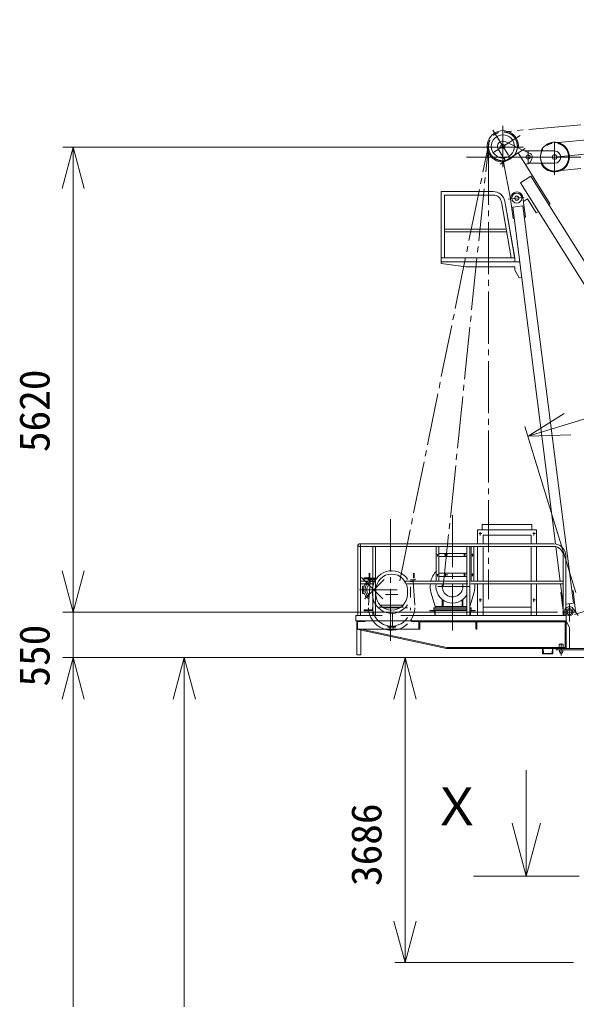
# Model space of a CAD drawing. Units: millimetres, scale not verified. Extents: x -21927 to 21954, y -30883 to 34156.
# Drawn here: x -21927 to -15199, y 11454 to 23296 of the extents above; entities that cross this region are included whole.
import ezdxf
from ezdxf.enums import TextEntityAlignment as Align

# ---------------------------------------------------------------- set-up
doc = ezdxf.new("R2010")
doc.units = ezdxf.units.MM
doc.header["$LTSCALE"] = 70
doc.linetypes.add('CHAIN2', pattern=[12, 9, -1, 1, -1])
for name, color, linetype, lineweight in [('0-0_0', 7, 'Continuous', 18), ('0-3_05 寸法', 7, 'Continuous', 18), ('0-4_12 当社中心線', 3, 'CHAIN2', 18), ('0-6_10 当社外形線', 3, 'Continuous', 18)]:
    doc.layers.add(name, color=color, linetype=linetype, lineweight=lineweight)
doc.styles.add('ＭＳ ゴシック', font='')
doc.styles.get('ＭＳ ゴシック').set_extended_font_data('MS Gothic')

msp = doc.modelspace()

# ---------------------------------------------------------------- linework, layer by layer
at = {"layer": '0-0_0'}
for p, q in [((-15804.22, 12945.16), (-15804.22, 14225.16)), ((-15975.7, 13585.16), (-15804.22, 12945.16)), ((-15632.73, 13585.16), (-15804.22, 12945.16)), ((-16444.22, 12945.16), (-15164.22, 12945.16))]:
    msp.add_line(p, q, dxfattribs=at)
at = {"layer": '0-3_05 寸法'}
for p, q in [((-15305.89, 18406.22), (10318, 26258.39)), ((-16337.57, 21754.06), (-21404.22, 21754.06)), ((-21279.22, 21754.06), (-21279.22, 21254.06)), ((-21279.22, 16634.48), (-21279.22, 21254.06)), ((-15205.93, 16373.51), (-15820.57, 18379.24)), ((-15783.94, 18259.73), (-15305.89, 18406.22)), ((-21279.22, 16634.48), (-21279.22, 17134.48)), ((-21279.22, 16134.48), (-21279.22, 16634.48)), ((-21279.22, 16134.48), (-21279.22, 16634.48)), ((-15429.17, 16134.48), (-21404.22, 16134.48)), ((-15532.68, 16134.48), (-21404.22, 16134.48)), ((-21279.22, 15584.48), (-21279.22, 16134.48)), ((-14151.68, 15584.48), (-21404.22, 15584.48)), ((-14151.68, 15584.48), (-21404.22, 15584.48)), ((-21279.22, 15584.48), (-21279.22, 15084.48)), ((-21279.22, 15584.48), (-21279.22, 15084.48)), ((-14151.68, 15584.48), (-20061.54, 15584.48)), ((-19936.54, 15584.48), (-19936.54, 15084.48)), ((-14151.68, 15584.48), (-17394.62, 15584.48)), ((-17269.62, 15584.48), (-17269.62, 15084.48)), ((-21279.22, 15084.48), (-21279.22, 14584.48)), ((-21279.22, 15084.48), (-21279.22, -13315.52)), ((-19936.54, -1555.52), (-19936.54, 15084.48)), ((-17269.62, 15084.48), (-17269.62, 12398.48)), ((-17269.62, 11898.48), (-17269.62, 12398.48)), ((-15232.68, 11898.48), (-17394.62, 11898.48))]:
    msp.add_line(p, q, dxfattribs=at)
for points in [[(-21413.19, 21254.06), (-21279.22, 21754.06), (-21145.24, 21254.06)], [(-15266.63, 18278.13), (-15783.94, 18259.73), (-15345.14, 18534.32)], [(-21145.24, 16634.48), (-21279.22, 16134.48), (-21413.19, 16634.48)], [(-21145.24, 16634.48), (-21279.22, 16134.48), (-21413.19, 16634.48)], [(-21413.19, 15084.48), (-21279.22, 15584.48), (-21145.24, 15084.48)], [(-21413.19, 15084.48), (-21279.22, 15584.48), (-21145.24, 15084.48)], [(-20070.51, 15084.48), (-19936.54, 15584.48), (-19802.56, 15084.48)], [(-17403.6, 15084.48), (-17269.62, 15584.48), (-17135.65, 15084.48)], [(-17135.65, 12398.48), (-17269.62, 11898.48), (-17403.6, 12398.48)]]:
    msp.add_lwpolyline(points, dxfattribs=at)
at = {"layer": '0-4_12 当社中心線'}
for p, q in [((-15221.97, 16107.12), (12049.66, 24464.22)), ((-14308.8, 22101.97), (-16029.77, 21945.05)), ((-16210.54, 21960.1), (-16021.21, 21658.27)), ((-16087.57, 21514.06), (-16087.57, 22014.06)), ((-15462.68, 21805.25), (-14308.8, 21915.22)), ((-17332.68, 16511.03), (-16259.31, 21797.67)), ((-16807.68, 16444.48), (-16259.31, 21797.67)), ((-16209.4, 21687.63), (-15879.65, 21894.48)), ((-15462.68, 21805.9), (-15462.68, 21418.23)), ((-15837.57, 21754.06), (-16337.57, 21754.06)), ((-16262.27, 21689.35), (-16262.27, 16291.21)), ((-15782.68, 21707.92), (-15782.68, 21547.83)), ((-15782.68, 21678.7), (-15782.68, 21602.14)), ((-15462.68, 21634.48), (-14308.8, 21747.9)), ((-15146.03, 21634.48), (-16525.8, 21634.48)), ((-14308.8, 21580.49), (-15462.68, 21463.61)), ((-15831.05, 21149.38), (-16024.11, 21124.8)), ((-16695.73, 17308.55), (-16695.73, 15913.46)), ((-17445.04, 17256.85), (-17445.04, 15776.39)), ((-16375.61, 17084.48), (-16342.98, 17084.48)), ((-16362.68, 17101.16), (-16362.68, 17059.77)), ((-15725.61, 17084.48), (-15692.98, 17084.48)), ((-15712.68, 17101.16), (-15712.68, 17059.77)), ((-16885.91, 16825.48), (-16860.73, 16825.48)), ((-16875.73, 16835.28), (-16875.73, 16805.1)), ((-16797.39, 16825.48), (-16754.47, 16825.48)), ((-16780.73, 16835.95), (-16780.73, 16814.49)), ((-16564.02, 16825.48), (-16534.51, 16825.48)), ((-16550.73, 16837.96), (-16550.73, 16813.82)), ((-16464.77, 16825.48), (-16433.25, 16825.48)), ((-16455.73, 16840.65), (-16455.73, 16807.79)), ((-16885.91, 16585.48), (-16860.73, 16585.48)), ((-16875.73, 16595.28), (-16875.73, 16565.1)), ((-16797.39, 16585.48), (-16754.47, 16585.48)), ((-16780.73, 16595.95), (-16780.73, 16574.49)), ((-16564.02, 16585.48), (-16534.51, 16585.48)), ((-16550.73, 16597.96), (-16550.73, 16573.82)), ((-16464.77, 16585.48), (-16433.25, 16585.48)), ((-16455.73, 16600.65), (-16455.73, 16567.79)), ((-17538.1, 16295.62), (-17793.99, 16551.51)), ((-17757.51, 16293.93), (-17522.3, 16529.14)), ((-17820.77, 16404.48), (-17363.44, 16404.48)), ((-17358.69, 16349.48), (-17505.96, 16349.48)), ((-16873.8, 16444.48), (-16492.95, 16444.48)), ((-16375.61, 16284.48), (-16342.98, 16284.48)), ((-16362.68, 16301.16), (-16362.68, 16259.77)), ((-15725.61, 16284.48), (-15692.98, 16284.48)), ((-15712.68, 16301.16), (-15712.68, 16259.77)), ((-15282.68, 16229.87), (-15282.68, 16022.68)), ((-15368.31, 16134.48), (-15208.27, 16134.48)), ((-15382.68, 15754.09), (-15382.68, 15609.45))]:
    msp.add_line(p, q, dxfattribs=at)
for centre, radius in [((-16087.57, 21764.06), 175), ((-15462.68, 21634.48), 170)]:
    msp.add_circle(centre, radius, dxfattribs=at)
at = {"layer": '0-6_10 当社外形線'}
for p, q in [((-16059.32, 21822.6), (-15769.38, 21682.68)), ((-16142.63, 21729.52), (-16054.96, 21589.74)), ((-16121.03, 21548.3), (-15817.33, 21738.8)), ((-15824.92, 21709.48), (-15462.68, 21709.48)), ((-16269.94, 21634.48), (-15715.04, 21634.48)), ((-16079.7, 21574.22), (-15993.84, 21128.09)), ((-15782.68, 21559.1), (-15462.68, 21559.48)), ((-15876.44, 21323.97), (-15749.37, 21403.68)), ((-13139.34, 16960.48), (-15876.44, 21323.97)), ((-12962.28, 16960.48), (-15749.37, 21403.68)), ((-16834.56, 21218.52), (-16204.46, 21218.52)), ((-16834.56, 20418.52), (-16834.56, 21218.52)), ((-16105.96, 21093.06), (-15987.91, 20418.52)), ((-16063.9, 21100.42), (-15944.56, 20418.52)), ((-16063.9, 21100.42), (-15945.85, 20425.88)), ((-15963.61, 20890.57), (-15993.84, 21128.09)), ((-15814.81, 20909.51), (-15845.04, 21147.03)), ((-15839, 21099.56), (-15790.27, 21130.13)), ((-15844.88, 21046.81), (-15968.88, 21031.03)), ((-15968.88, 21031.03), (-15450.6, 16958.8)), ((-15844.88, 21046.81), (-15233.31, 16241.57)), ((-15963.61, 20890.57), (-15951.21, 20892.15)), ((-15827.21, 20907.93), (-15814.81, 20909.51)), ((-16791.86, 20764.17), (-16048.4, 20764.17)), ((-16791.86, 20730.17), (-16042.45, 20730.17)), ((-16834.56, 20368.52), (-15884.56, 20368.52)), ((-16834.56, 20348.52), (-16834.56, 20368.52)), ((-16834.56, 20348.52), (-16534.56, 20308.52)), ((-16534.56, 20308.52), (-15944.56, 20308.52)), ((-17838.68, 16944.48), (-17838.68, 16094.48)), ((-17822.68, 16960.48), (-15472.68, 16960.48)), ((-17822.68, 16928.48), (-15472.68, 16928.48)), ((-17806.68, 16928.48), (-17806.68, 16094.48)), ((-17659.68, 16928.48), (-17659.68, 16094.48)), ((-17625.68, 16928.48), (-17625.68, 16094.48)), ((-16892.73, 16928.48), (-16892.73, 16510.48)), ((-16860.73, 16928.48), (-16860.73, 16510.48)), ((-16860.73, 16844.48), (-16522.73, 16844.48)), ((-16522.73, 16094.48), (-16522.73, 16928.48)), ((-16488.73, 16928.48), (-16488.73, 16094.48)), ((-16471.73, 16928.48), (-16471.73, 16510.48)), ((-16439.73, 16928.48), (-16439.73, 16510.48)), ((-16392.68, 16510.48), (-16392.68, 16928.48)), ((-16327.68, 16510.48), (-16327.68, 16928.48)), ((-15747.68, 16928.48), (-15747.68, 16510.48)), ((-15682.68, 16928.48), (-15682.68, 16510.48)), ((-15446.35, 16925.4), (-15393.54, 16510.48)), ((-16860.73, 16806.48), (-16522.73, 16806.48)), ((-15358.68, 16814.48), (-15358.68, 16094.48)), ((-15326.68, 16814.48), (-15326.68, 16094.48)), ((-17702.96, 16604.48), (-17702.96, 16562.39)), ((-17166.96, 16544.48), (-17166.96, 16604.48)), ((-17160.96, 16604.48), (-17160.96, 16562.39)), ((-16860.73, 16604.48), (-16522.73, 16604.48)), ((-17806.68, 16510.48), (-17659.68, 16510.48)), ((-17806.68, 16478.48), (-17659.68, 16478.48)), ((-17761.96, 16535.48), (-17761.96, 16546.23)), ((-17621.01, 16535.48), (-17761.96, 16535.48)), ((-17710.27, 16554.42), (-17758.31, 16550.22)), ((-17716.96, 16526.48), (-17716.96, 16535.48)), ((-17626.94, 16526.48), (-17716.96, 16526.48)), ((-17710.75, 16220.48), (-17691.96, 16506.48)), ((-17696.96, 16544.48), (-17614.45, 16544.48)), ((-17691.96, 16506.48), (-17691.96, 16526.48)), ((-17638.11, 16506.48), (-17691.96, 16506.48)), ((-17268.43, 16510.48), (-16509.68, 16510.48)), ((-17249.48, 16544.48), (-17238.96, 16544.48)), ((-17242.26, 16478.48), (-16509.68, 16478.48)), ((-17153.17, 16220.48), (-17171.96, 16506.48)), ((-16860.73, 16566.48), (-16522.73, 16566.48)), ((-16475.68, 16510.48), (-15358.68, 16510.48)), ((-16475.68, 16478.48), (-15358.68, 16478.48)), ((-16392.68, 16094.48), (-16392.68, 16478.48)), ((-16327.68, 16094.48), (-16327.68, 16478.48)), ((-15747.68, 16478.48), (-15747.68, 16094.48)), ((-15682.68, 16478.48), (-15682.68, 16094.48)), ((-15389.47, 16478.48), (-15357.31, 16225.79)), ((-17661.96, 16349.48), (-17661.96, 16404.48)), ((-17621.96, 16349.48), (-17621.96, 16404.48)), ((-17241.96, 16349.48), (-17241.96, 16404.48)), ((-17201.96, 16349.48), (-17201.96, 16404.48)), ((-16957, 16376.37), (-16905.73, 16202.48)), ((-16434.46, 16376.37), (-16485.73, 16202.48)), ((-16820.73, 16288.35), (-16820.73, 16202.48)), ((-16810.73, 16280.85), (-16810.73, 16202.48)), ((-16580.73, 16280.85), (-16580.73, 16202.48)), ((-16570.73, 16288.35), (-16570.73, 16202.48)), ((-15326.68, 16229.69), (-15233.31, 16241.57)), ((-17762.68, 16163.48), (-17659.68, 16163.48)), ((-17710.99, 16144.54), (-17759.03, 16148.74)), ((-17287.59, 16194.48), (-17582.47, 16194.48)), ((-17292.47, 16220.48), (-17571.46, 16220.48)), ((-17331.07, 16188.48), (-17532.85, 16188.48)), ((-17444.46, 15964.82), (-17444.46, 16119.82)), ((-17419.46, 15964.82), (-17419.46, 16119.82)), ((-17238.96, 16188.48), (-17267.71, 16188.48)), ((-17238.96, 16220.48), (-17241.54, 16220.48)), ((-16919.03, 16144.54), (-16967.08, 16148.74)), ((-16920.73, 16186.48), (-16522.73, 16186.48)), ((-16920.73, 16186.48), (-16920.73, 16154.48)), ((-16920.73, 16170.48), (-16522.73, 16170.48)), ((-16911.73, 16094.48), (-16911.73, 16136.57)), ((-16905.73, 16154.48), (-16522.73, 16154.48)), ((-16522.73, 16202.48), (-16695.73, 16202.48)), ((-16488.73, 16170.48), (-16470.73, 16170.48)), ((-16488.73, 16154.48), (-16485.73, 16154.48)), ((-16479.73, 16094.48), (-16479.73, 16136.57)), ((-16472.43, 16144.54), (-16424.38, 16148.74)), ((-16327.68, 16194.48), (-15747.68, 16194.48)), ((-15347.68, 16094.48), (-15347.68, 16134.48)), ((-15251.39, 16191.45), (-15177.4, 16094.48)), ((-17864.68, 16094.48), (-17546.26, 16094.48)), ((-17842.68, 16009.48), (-17842.68, 15936.48)), ((-17759.68, 16019.48), (-17832.68, 16019.48)), ((-17752.68, 16029.48), (-17752.68, 16026.48)), ((-17192.68, 16026.48), (-17192.68, 16029.48)), ((-17112.68, 16019.48), (-17185.68, 16019.48)), ((-17102.68, 15936.48), (-17102.68, 16009.48)), ((-16416.68, 16017.48), (-17092.68, 16017.48)), ((-16502.68, 16026.48), (-16502.68, 16029.48)), ((-16422.68, 16019.48), (-16495.68, 16019.48)), ((-16412.68, 15936.48), (-16412.68, 16009.48)), ((-15322.68, 16017.48), (-16402.68, 16017.48)), ((-15322.68, 16029.48), (-15322.68, 15694.48)), ((-15322.68, 16029.48), (-15282.68, 15944.48)), ((-17852.68, 15929.48), (-16767.68, 15694.48)), ((-17852.68, 15929.48), (-17092.68, 15929.48)), ((-17795.99, 15929.48), (-16766.4, 15706.48)), ((-15282.68, 15694.48), (-15282.68, 15944.48)), ((-15322.68, 15694.48), (-16767.68, 15694.48)), ((-15597.74, 15642.78), (-15601.94, 15690.83)), ((-15589.77, 15635.48), (-15545.18, 15635.48)), ((-15500.59, 15635.48), (-15545.18, 15635.48)), ((-15492.62, 15642.78), (-15488.42, 15690.83)), ((-15442.68, 15694.48), (-14349.03, 15694.48))]:
    msp.add_line(p, q, dxfattribs=at)
for points in [[(-15531.51, 21056.35), (-15514.56, 21066.98), (-15902.47, 21685.39), (-16071.9, 21579.11)], [(-15737.71, 21612.78), (-15759.44, 21567.75), (-15815.58, 21546.86)], [(-16791.86, 20418.52), (-16791.86, 21175.82), (-16204.46, 21175.82)], [(-15790.27, 21130.13), (-15683.99, 20960.71), (-15658.58, 20976.65)], [(-15944.56, 20368.52), (-15944.56, 20418.52), (-16834.56, 20418.52), (-16834.56, 20368.52)], [(-15860.58, 20180.04), (-15890.34, 20176.25), (-15944.56, 20268.52), (-15944.56, 20308.52)], [(-16337.68, 17129.48), (-16337.68, 17194.48), (-15737.68, 17194.48), (-15737.68, 17129.48)], [(-16392.68, 16960.48), (-16392.68, 17129.48), (-15682.68, 17129.48), (-15682.68, 16960.48)], [(-16327.68, 16960.48), (-16327.68, 17064.48), (-15747.68, 17064.48), (-15747.68, 16960.48)], [(-17761.96, 16546.23), (-17761.96, 16544.48), (-17696.96, 16544.48), (-17696.96, 16604.48)], [(-17146.96, 16535.48), (-17146.96, 16526.48), (-17204.96, 16526.48)], [(-17171.96, 16526.48), (-17171.96, 16506.48), (-17204.96, 16506.48)], [(-17763.58, 16359.48), (-17781.96, 16359.48), (-17781.96, 16449.48), (-17763.58, 16449.48)], [(-15376.25, 16374.59), (-15388.65, 16373.01), (-15357.08, 16125.01)], [(-15252.25, 16390.37), (-15239.85, 16391.95), (-15208.28, 16143.95)], [(-17659.68, 16154.21), (-17762.68, 16154.48), (-17762.68, 16163.48)], [(-17762.68, 16152.73), (-17762.68, 16154.48), (-17697.68, 16154.48)], [(-16970.73, 16152.73), (-16970.73, 16154.48), (-16905.73, 16154.48), (-16905.73, 16094.48)], [(-16905.73, 16186.48), (-16905.73, 16202.48), (-16695.73, 16202.48)], [(-16485.73, 16186.48), (-16485.73, 16202.48), (-16488.73, 16202.48)], [(-16488.73, 16186.48), (-16470.73, 16186.48), (-16470.73, 16154.48)], [(-16420.73, 16152.73), (-16420.73, 16154.48), (-16485.73, 16154.48), (-16485.73, 16094.48)], [(-17319.1, 16094.48), (-15322.68, 16094.48), (-15322.68, 16029.48), (-17864.68, 16029.48), (-17864.68, 16094.48)], [(-17849.68, 15929.48), (-17852.68, 15929.48), (-17852.68, 16029.48)], [(-17092.68, 16029.48), (-17092.68, 15929.48), (-17095.68, 15929.48)], [(-16766.4, 15706.48), (-15334.68, 15706.48), (-15334.68, 16017.48)], [(-16402.68, 16029.48), (-16402.68, 15929.48), (-16405.68, 15929.48)], [(-17852.68, 15929.48), (-17852.68, 15619.48), (-17802.68, 15619.48), (-17802.68, 15918.65)], [(-17411.96, 15952.48), (-17411.96, 15922.48), (-17451.96, 15922.48), (-17451.96, 15952.48)], [(-15607.68, 15694.48), (-15607.68, 15629.48), (-15545.18, 15629.48)], [(-15482.68, 15694.48), (-15482.68, 15629.48), (-15545.18, 15629.48)], [(-15442.68, 15694.48), (-15442.68, 15678.48), (-14132.68, 15678.48)], [(-15407.68, 15706.48), (-15407.68, 15746.48), (-15357.68, 15746.48), (-15357.68, 15706.48)], [(-15402.68, 15678.48), (-15402.68, 15658.48), (-15392.68, 15638.48), (-15372.68, 15638.48), (-15362.68, 15658.48), (-15362.68, 15678.48)]]:
    msp.add_lwpolyline(points, dxfattribs=at)
msp.add_lwpolyline([(-17386.96, 15964.48), (-17386.96, 15952.48), (-17476.96, 15952.48), (-17476.96, 15964.48)], close=True, dxfattribs=at)
for centre, radius in [((-16087.57, 21764.06), 140), ((-16087.57, 21764.06), 25), ((-15782.68, 21634.48), 25), ((-15462.68, 21634.48), 27.5), ((-15919.51, 21138.12), 60), ((-15919.51, 21138.12), 25), ((-17822.68, 16944.48), 16), ((-15282.68, 16134.48), 45), ((-15282.68, 16134.48), 30)]:
    msp.add_circle(centre, radius, dxfattribs=at)
for centre, radius, start, end in [((-16087.57, 21764.06), 190, 354.24453, 272.3746), ((-16087.57, 21764.06), 65, 64.23934, 212.09893), ((-15462.68, 21634.48), 180, 204.62432, 155.37568), ((-15782.68, 21634.48), 50, 334.23934, 74.56567), ((-15462.68, 21634.48), 75, 270, 90), ((-16204.46, 21075.82), 142.7, 9.92625, 90), ((-15919.51, 21138.12), 75, 7.2532, 187.2532), ((-16204.46, 21075.82), 100, 9.92625, 90), ((-15472.68, 16814.48), 146, 0, 90), ((-15472.68, 16814.48), 114, 0, 90), ((-17431.96, 16404.48), 230, 32.95159, 180), ((-17431.96, 16404.48), 190, 0, 180), ((-16695.73, 16444.48), 270, 136.23826, 165.851), ((-17646.96, 16404.48), 125, 111.1002, 241.86515), ((-17757.96, 16546.23), 4, 95, 180), ((-17646.96, 16404.48), 105, 115.66944, 236.81269), ((-17646.96, 16404.48), 85, 123.60988, 225), ((-17710.96, 16562.39), 8, 275, 0), ((-17152.96, 16562.39), 8, 180, 265), ((-16695.73, 16444.48), 270, 172.76577, 194.61139), ((-16695.73, 16444.48), 200, 170.21218, 329.8827), ((-16695.73, 16444.48), 125, 164.21669, 15.78331), ((-16695.73, 16444.48), 270, 14.149, 18.53166), ((-16695.73, 16444.48), 270, 345.38861, 7.23423), ((-17431.96, 16349.48), 230, 180, 327.04841), ((-17431.96, 16349.48), 190, 180, 0), ((-17431.96, 16404.48), 230, 0, 9.26419), ((-17431.96, 16349.48), 230, 350.73581, 0), ((-17431.96, 16194.48), 230, 160.30844, 173.50921), ((-17758.68, 16152.73), 4, 180, 265), ((-17431.96, 16194.48), 280, 181.22786, 313.57359), ((-17431.96, 16194.48), 230, 181.49484, 327.04841), ((-17431.96, 16194.48), 280, 324.16578, 358.77214), ((-17431.96, 16194.48), 230, 350.73581, 358.50516), ((-16966.73, 16152.73), 4, 180, 265), ((-16919.73, 16136.57), 8, 0, 85), ((-16471.73, 16136.57), 8, 95, 180), ((-16424.73, 16152.73), 4, 275, 0), ((-15282.68, 16134.48), 75, 187.2532, 209.92643), ((-15282.68, 16134.48), 65, 61.2178, 180), ((-15282.68, 16134.48), 75, 359.76125, 7.2532), ((-17832.68, 16009.48), 10, 90, 180), ((-17759.68, 16026.48), 7, 270, 0), ((-17185.68, 16026.48), 7, 180, 270), ((-17112.68, 16009.48), 10, 0, 90), ((-16495.68, 16026.48), 7, 180, 270), ((-16422.68, 16009.48), 10, 0, 90), ((-17849.68, 15936.48), 7, 270, 0), ((-17095.68, 15936.48), 7, 180, 270), ((-16405.68, 15936.48), 7, 180, 270), ((-15605.93, 15690.48), 4, 5, 90), ((-15589.77, 15643.48), 8, 185, 270), ((-15500.59, 15643.48), 8, 270, 355), ((-15484.44, 15690.48), 4, 90, 175)]:
    msp.add_arc(centre, radius, start, end, dxfattribs=at)

# ---------------------------------------------------------------- texts
at = {"layer": '0-0_0', "style": 'ＭＳ ゴシック'}
msp.add_text('Ｘ', height=458.2, dxfattribs=at).set_placement((-16956.03, 13421.15), align=Align.BOTTOM_LEFT)
at = {"layer": '0-3_05 寸法', "style": 'ＭＳ ゴシック'}
for s, p in [('5620', (-21454.22, 18069.27)), ('550', (-21454.22, 15234.48)), ('3686', (-17444.62, 12824.81))]:
    msp.add_text(s, height=366.6, rotation=90, dxfattribs=at).set_placement(p, align=Align.BOTTOM_LEFT)

doc.saveas('drawing.dxf')
